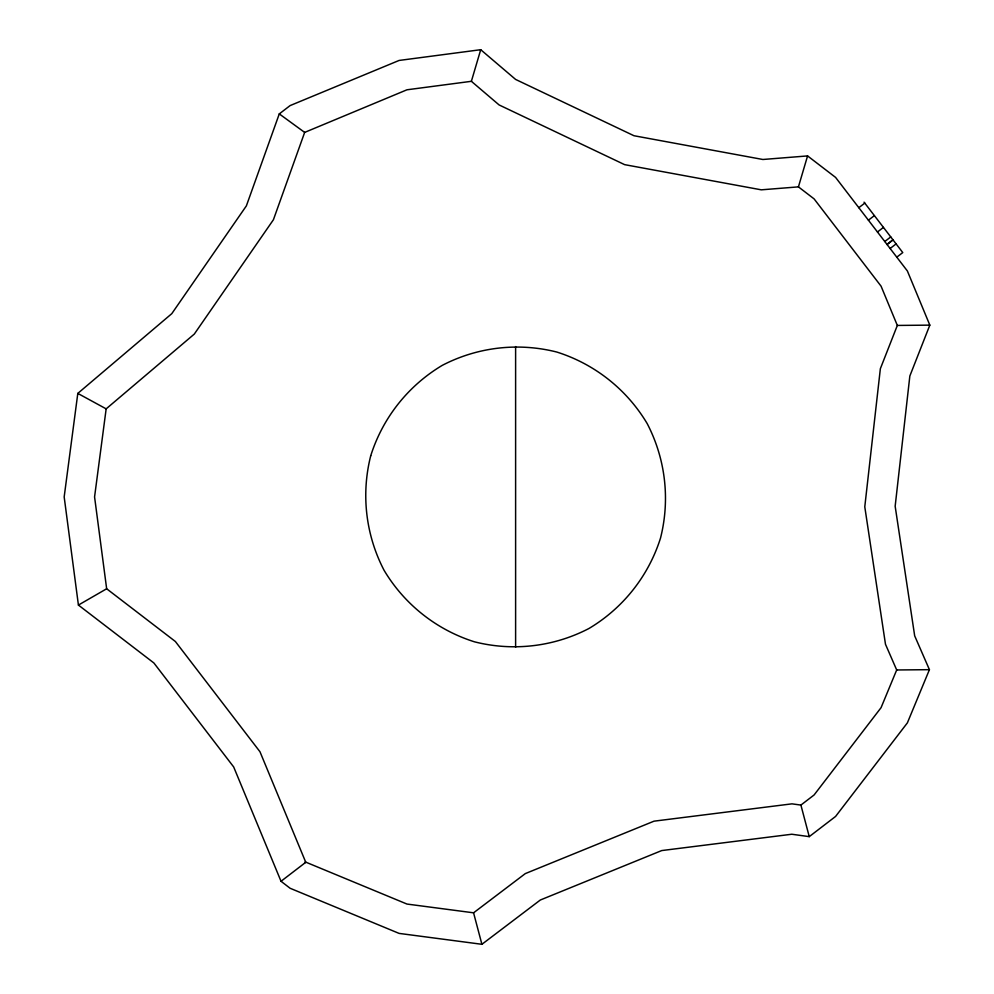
<?xml version="1.0" encoding="UTF-8"?>
<svg xmlns="http://www.w3.org/2000/svg" width="994" height="994" viewBox="0 0 994 994"><rect width="100%" height="100%" fill="white"/><g stroke="black" fill="none" stroke-linecap="round" stroke-linejoin="round"><path stroke-width="1.49" d="M77.805 393.4L64.175 496.925L78.414 605.073L153.884 662.973L233.677 766.958L281.029 881.28L290.111 888.263L399.103 933.403L481.904 944.3L540.338 900.005L661.731 850.566L791.783 834.239L809.253 836.637L835.581 816.447L907.385 722.862L929.427 669.67L914.679 635.849L895.159 506.244L909.845 376.005L929.825 325.137L907.385 270.989L835.581 177.404L807.575 155.921L762.883 159.487L633.973 135.731L515.613 79.433L480.723 49.7L399.103 60.448L290.111 105.588L279.277 113.9L246.375 205.87L171.8 313.644L77.805 393.4L106.159 408.857L194.315 334.059L273.412 219.749L304.661 132.401L406.968 89.795L471.38 81.309L499.1 104.942L624.617 164.644L761.317 189.829L798.43 186.872L814.098 198.887L881.069 286.173L897.333 325.436L880.361 368.687L864.78 506.816L885.48 644.261L896.687 669.968L881.069 707.666L814.098 794.964L800.903 805.078L791.969 803.848L654.04 821.168L525.304 873.602L473.566 912.815L406.968 904.055L305.307 861.947L304.586 863.202M106.159 408.857L94.567 496.925L106.656 588.771L175.366 641.49L259.981 751.762L305.767 862.295L281.029 881.28M471.38 81.309L480.723 49.7M798.43 186.872L807.575 155.921M858.816 207.696L864.792 203.111M868.408 220.183L874.385 215.599M877.466 231.987L883.442 227.402M884.784 241.517L890.761 236.932M886.971 244.387L892.947 239.802M887.07 244.512L893.047 239.927M890.127 248.488L896.103 243.903M896.787 257.16L902.763 252.575L864.059 202.155M78.414 605.073L106.656 588.771M897.333 325.436L929.825 325.137M896.687 669.968L929.427 669.67M279.277 113.9L304.661 132.401M800.903 805.078L809.253 836.637M473.566 912.815L481.904 944.3M515.613 346.583L515.613 647.268M370.725 455.761C360.971 494.304 365.705 535.008 384.057 570.27C404.409 604.414 436.54 629.848 474.449 641.813C512.991 651.567 553.695 646.833 588.97 628.481C623.114 608.129 648.548 575.998 660.513 538.089C670.267 499.547 665.52 458.843 647.181 423.581C626.816 389.424 594.685 363.99 556.777 352.038C518.234 342.271 477.53 347.018 442.268 365.357C408.124 385.722 382.69 417.853 370.725 455.761"/></g></svg>
